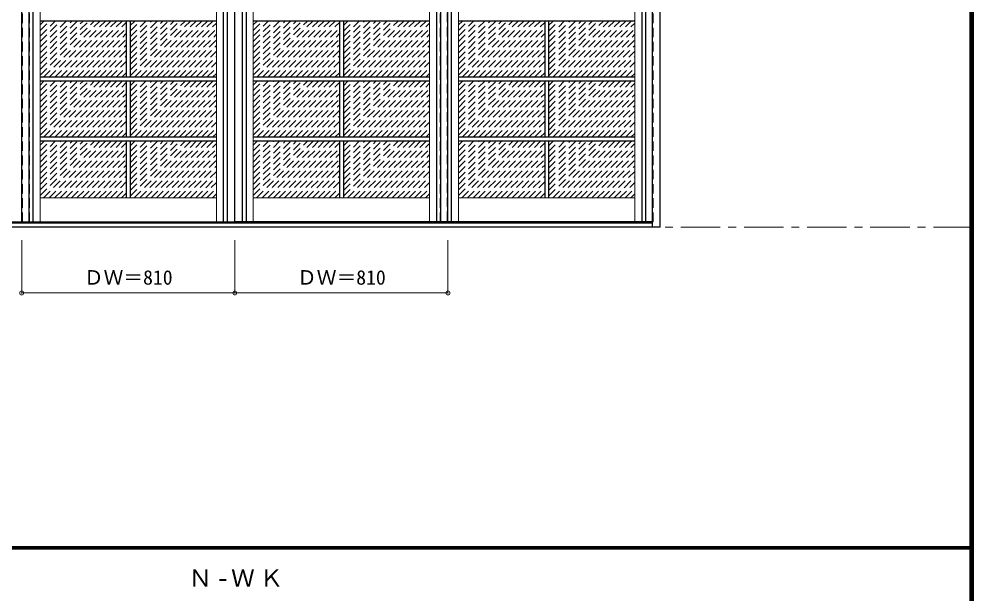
# Model space of a CAD drawing. Units: millimetres, scale not verified. Extents: x -6000 to 5700, y -4307 to 4260.
# Drawn here: x 2075 to 5700, y 12 to 2197 of the extents above; entities that cross this region are included whole.
import ezdxf
from ezdxf.enums import TextEntityAlignment as Align

# ---------------------------------------------------------------- set-up
doc = ezdxf.new("R2010")
doc.units = ezdxf.units.MM
doc.header["$LTSCALE"] = 30
doc.header["$PDMODE"] = 32
doc.header["$PDSIZE"] = 15
doc.linetypes.add('CHAIN1', pattern=[8, 5, -1, 1, -1])
doc.linetypes.add('DASHED1', pattern=[1.8, 1.2, -0.6])
for name, color, linetype, lineweight in [('0-1_通り芯', 7, 'CHAIN1', 18), ('0-2_扉', 3, 'Continuous', 25), ('0-3_仕上げ', 3, 'Continuous', 25), ('0-4_枠', 3, 'Continuous', 25), ('0-B_寸法', 7, 'Continuous', 9), ('0-C_ハッチ', 4, 'DASHED1', 9), ('F-1_枠', 6, 'Continuous', 40)]:
    doc.layers.add(name, color=color, linetype=linetype, lineweight=lineweight)
doc.layers.add('0-A_文字', color=7, linetype='Continuous')
doc.styles.add('ＭＳ ゴシック', font='')
doc.styles.get('ＭＳ ゴシック').set_extended_font_data('MS Gothic')

msp = doc.modelspace()

# ---------------------------------------------------------------- linework, layer by layer
at = {"layer": '0-1_通り芯'}
msp.add_line((-5490, 1406), (5690, 1406), dxfattribs=at)
at = {"layer": '0-2_扉'}
for p, q in [((2085, 1426), (2085, 3409)), ((2895, 1426), (2895, 3409)), ((3705, 1426), (3705, 3409)), ((1308, 1426), (2895, 1426)), ((4482, 1426), (2895, 1426))]:
    msp.add_line(p, q, dxfattribs=at)
at = {"layer": '0-2_扉', "color": 4, "linetype": 'DASHED1', "lineweight": 9}
for p, q in [((2115, 1426), (2115, 3409)), ((3675, 1426), (3675, 3409))]:
    msp.add_line(p, q, dxfattribs=at)
msp.add_lwpolyline([(4482, 1426), (4485, 1426), (4485, 3409), (4482, 3409)], dxfattribs=at)
at = {"layer": '0-3_仕上げ', "color": 4, "linetype": 'DASHED1', "lineweight": 9}
for p, q in [((2087.5, 1426), (2087.5, 3409)), ((3702.5, 3409), (3702.5, 1426))]:
    msp.add_line(p, q, dxfattribs=at)
at = {"layer": '0-3_仕上げ'}
for p, q in [((2112.5, 3409), (2112.5, 1426)), ((2127.5, 3409), (2127.5, 1426)), ((2852.5, 1426), (2852.5, 3409)), ((2867.5, 1426), (2867.5, 3409)), ((2922.5, 3409), (2922.5, 1426)), ((2937.5, 3409), (2937.5, 1426)), ((3662.5, 1426), (3662.5, 3409)), ((3677.5, 1426), (3677.5, 3409)), ((3717.5, 3409), (3717.5, 1426)), ((4442.5, 1426), (4442.5, 3409)), ((4457.5, 1426), (4457.5, 3409)), ((2825, 2189.5), (2155, 2189.5)), ((2482.5, 2189.5), (2482.5, 1976)), ((2497.5, 2189.5), (2497.5, 1976)), ((3635, 2189.5), (2965, 2189.5)), ((3292.5, 2189.5), (3292.5, 1976)), ((3307.5, 2189.5), (3307.5, 1976)), ((4415, 2189.5), (3745, 2189.5)), ((4072.5, 2189.5), (4072.5, 1976)), ((4087.5, 2189.5), (4087.5, 1976)), ((2825, 1976), (2155, 1976)), ((2825, 1961), (2155, 1961)), ((2482.5, 1961), (2482.5, 1747.5)), ((2497.5, 1961), (2497.5, 1747.5)), ((3635, 1976), (2965, 1976)), ((3635, 1961), (2965, 1961)), ((3292.5, 1961), (3292.5, 1747.5)), ((3307.5, 1961), (3307.5, 1747.5)), ((4415, 1976), (3745, 1976)), ((4415, 1961), (3745, 1961)), ((4072.5, 1961), (4072.5, 1747.5)), ((4087.5, 1961), (4087.5, 1747.5)), ((2825, 1747.5), (2155, 1747.5)), ((3635, 1747.5), (2965, 1747.5)), ((4415, 1747.5), (3745, 1747.5)), ((2825, 1732.5), (2155, 1732.5)), ((2482.5, 1732.5), (2482.5, 1518)), ((2497.5, 1732.5), (2497.5, 1518)), ((3635, 1732.5), (2965, 1732.5)), ((3292.5, 1732.5), (3292.5, 1518)), ((3307.5, 1732.5), (3307.5, 1518)), ((4415, 1732.5), (3745, 1732.5)), ((4072.5, 1732.5), (4072.5, 1518)), ((4087.5, 1732.5), (4087.5, 1518))]:
    msp.add_line(p, q, dxfattribs=at)
at = {"layer": '0-3_仕上げ', "color": 7, "lineweight": 18}
for p, q in [((2155, 3409), (2155, 1426)), ((2825, 1426), (2825, 3409)), ((2965, 3409), (2965, 1426)), ((3635, 1426), (3635, 3409)), ((3745, 3409), (3745, 1426)), ((4415, 1426), (4415, 3409)), ((2825, 1518), (2155, 1518)), ((3635, 1518), (2965, 1518)), ((4415, 1518), (3745, 1518))]:
    msp.add_line(p, q, dxfattribs=at)
at = {"layer": '0-4_枠'}
for p, q in [((4482, 1406), (4482, 3453)), ((4512, 1406), (4512, 3453)), ((4482, 1421), (1308, 1421)), ((4512, 1406), (1278, 1406))]:
    msp.add_line(p, q, dxfattribs=at)
at = {"layer": '0-B_寸法', "color": 4}
for p, q in [((2085, 1156), (2085, 1356)), ((2895, 1156), (2895, 1356))]:
    msp.add_line(p, q, dxfattribs=at)
msp.add_lwpolyline([(2085, 1156), (3705, 1156), (3705, 1356)], dxfattribs=at)
at = {"layer": '0-B_寸法'}
for p in [(2085, 1156), (2895, 1156), (3705, 1156)]:
    msp.add_point(p, dxfattribs=at)
at = {"layer": '0-C_ハッチ'}
for p, q in [((2155, 1983.93), (2360.57, 2189.5)), ((2155, 2005.14), (2339.36, 2189.5)), ((2155, 2026.35), (2318.15, 2189.5)), ((2155, 2047.57), (2296.93, 2189.5)), ((2155, 2068.78), (2275.72, 2189.5)), ((2155, 2089.99), (2254.51, 2189.5)), ((2155, 2111.21), (2233.29, 2189.5)), ((2155, 2132.42), (2212.08, 2189.5)), ((2155, 2153.63), (2190.87, 2189.5)), ((2155, 2174.85), (2169.65, 2189.5)), ((2168.29, 1976), (2381.79, 2189.5)), ((2189.5, 1976), (2403, 2189.5)), ((2210.71, 1976), (2424.21, 2189.5)), ((2231.93, 1976), (2445.43, 2189.5)), ((2253.14, 1976), (2466.64, 2189.5)), ((2274.35, 1976), (2482.5, 2184.15)), ((2497.5, 1981.35), (2705.65, 2189.5)), ((2497.5, 2002.57), (2684.43, 2189.5)), ((2497.5, 2023.78), (2663.22, 2189.5)), ((2497.5, 2044.99), (2642.01, 2189.5)), ((2497.5, 2066.21), (2620.79, 2189.5)), ((2497.5, 2087.42), (2599.58, 2189.5)), ((2497.5, 2108.63), (2578.37, 2189.5)), ((2497.5, 2129.85), (2557.15, 2189.5)), ((2497.5, 2151.06), (2535.94, 2189.5)), ((2497.5, 2172.27), (2514.73, 2189.5)), ((2513.36, 1976), (2726.86, 2189.5)), ((2534.57, 1976), (2748.07, 2189.5)), ((2555.79, 1976), (2769.29, 2189.5)), ((2577, 1976), (2790.5, 2189.5)), ((2598.21, 1976), (2811.71, 2189.5)), ((2619.43, 1976), (2825, 2181.57)), ((2965, 1983.93), (3170.57, 2189.5)), ((2965, 2005.14), (3149.36, 2189.5)), ((2965, 2026.35), (3128.15, 2189.5)), ((2965, 2047.57), (3106.93, 2189.5)), ((2965, 2068.78), (3085.72, 2189.5)), ((2965, 2089.99), (3064.51, 2189.5)), ((2965, 2111.21), (3043.29, 2189.5)), ((2965, 2132.42), (3022.08, 2189.5)), ((2965, 2153.63), (3000.87, 2189.5)), ((2965, 2174.85), (2979.65, 2189.5)), ((2978.29, 1976), (3191.79, 2189.5)), ((2999.5, 1976), (3213, 2189.5)), ((3020.71, 1976), (3234.21, 2189.5)), ((3041.93, 1976), (3255.43, 2189.5)), ((3063.14, 1976), (3276.64, 2189.5)), ((3084.35, 1976), (3292.5, 2184.15)), ((3307.5, 1981.35), (3515.65, 2189.5)), ((3307.5, 2002.57), (3494.43, 2189.5)), ((3307.5, 2023.78), (3473.22, 2189.5)), ((3307.5, 2044.99), (3452.01, 2189.5)), ((3307.5, 2066.21), (3430.79, 2189.5)), ((3307.5, 2087.42), (3409.58, 2189.5)), ((3307.5, 2108.63), (3388.37, 2189.5)), ((3307.5, 2129.85), (3367.15, 2189.5)), ((3307.5, 2151.06), (3345.94, 2189.5)), ((3307.5, 2172.27), (3324.73, 2189.5)), ((3323.36, 1976), (3536.86, 2189.5)), ((3344.57, 1976), (3558.07, 2189.5)), ((3365.79, 1976), (3579.29, 2189.5)), ((3387, 1976), (3600.5, 2189.5)), ((3408.21, 1976), (3621.71, 2189.5)), ((3429.43, 1976), (3635, 2181.57)), ((3745, 1983.93), (3950.57, 2189.5)), ((3745, 2005.14), (3929.36, 2189.5)), ((3745, 2026.35), (3908.15, 2189.5)), ((3745, 2047.57), (3886.93, 2189.5)), ((3745, 2068.78), (3865.72, 2189.5)), ((3745, 2089.99), (3844.51, 2189.5)), ((3745, 2111.21), (3823.29, 2189.5)), ((3745, 2132.42), (3802.08, 2189.5)), ((3745, 2153.63), (3780.87, 2189.5)), ((3745, 2174.85), (3759.65, 2189.5)), ((3758.29, 1976), (3971.79, 2189.5)), ((3779.5, 1976), (3993, 2189.5)), ((3800.71, 1976), (4014.21, 2189.5)), ((3821.93, 1976), (4035.43, 2189.5)), ((3843.14, 1976), (4056.64, 2189.5)), ((3864.35, 1976), (4072.5, 2184.15)), ((4087.5, 1981.35), (4295.65, 2189.5)), ((4087.5, 2002.57), (4274.43, 2189.5)), ((4087.5, 2023.78), (4253.22, 2189.5)), ((4087.5, 2044.99), (4232.01, 2189.5)), ((4087.5, 2066.21), (4210.79, 2189.5)), ((4087.5, 2087.42), (4189.58, 2189.5)), ((4087.5, 2108.63), (4168.37, 2189.5)), ((4087.5, 2129.85), (4147.15, 2189.5)), ((4087.5, 2151.06), (4125.94, 2189.5)), ((4087.5, 2172.27), (4104.73, 2189.5)), ((4103.36, 1976), (4316.86, 2189.5)), ((4124.57, 1976), (4338.07, 2189.5)), ((4145.79, 1976), (4359.29, 2189.5)), ((4167, 1976), (4380.5, 2189.5)), ((4188.21, 1976), (4401.71, 2189.5)), ((4209.43, 1976), (4415, 2181.57)), ((2295.57, 1976), (2482.5, 2162.93)), ((2316.78, 1976), (2482.5, 2141.72)), ((2640.64, 1976), (2825, 2160.36)), ((2661.85, 1976), (2825, 2139.15)), ((3105.57, 1976), (3292.5, 2162.93)), ((3126.78, 1976), (3292.5, 2141.72)), ((3450.64, 1976), (3635, 2160.36)), ((3471.85, 1976), (3635, 2139.15)), ((3885.57, 1976), (4072.5, 2162.93)), ((3906.78, 1976), (4072.5, 2141.72)), ((4230.64, 1976), (4415, 2160.36)), ((4251.85, 1976), (4415, 2139.15)), ((2337.99, 1976), (2482.5, 2120.51)), ((2683.07, 1976), (2825, 2117.93)), ((3147.99, 1976), (3292.5, 2120.51)), ((3493.07, 1976), (3635, 2117.93)), ((3927.99, 1976), (4072.5, 2120.51)), ((4273.07, 1976), (4415, 2117.93)), ((2359.2, 1976), (2482.5, 2099.29)), ((2380.42, 1976), (2482.5, 2078.08)), ((2704.28, 1976), (2825, 2096.72)), ((2725.49, 1976), (2825, 2075.51)), ((3169.2, 1976), (3292.5, 2099.29)), ((3190.42, 1976), (3292.5, 2078.08)), ((3514.28, 1976), (3635, 2096.72)), ((3535.49, 1976), (3635, 2075.51)), ((3949.2, 1976), (4072.5, 2099.29)), ((3970.42, 1976), (4072.5, 2078.08)), ((4294.28, 1976), (4415, 2096.72)), ((4315.49, 1976), (4415, 2075.51)), ((2401.63, 1976), (2482.5, 2056.87)), ((2422.84, 1976), (2482.5, 2035.65)), ((2746.7, 1976), (2825, 2054.29)), ((2767.92, 1976), (2825, 2033.08)), ((3211.63, 1976), (3292.5, 2056.87)), ((3232.84, 1976), (3292.5, 2035.65)), ((3556.7, 1976), (3635, 2054.29)), ((3577.92, 1976), (3635, 2033.08)), ((3991.63, 1976), (4072.5, 2056.87)), ((4012.84, 1976), (4072.5, 2035.65)), ((4336.7, 1976), (4415, 2054.29)), ((4357.92, 1976), (4415, 2033.08)), ((2444.06, 1976), (2482.5, 2014.44)), ((2789.13, 1976), (2825, 2011.87)), ((3254.06, 1976), (3292.5, 2014.44)), ((3599.13, 1976), (3635, 2011.87)), ((4034.06, 1976), (4072.5, 2014.44)), ((4379.13, 1976), (4415, 2011.87)), ((2155, 1755.43), (2360.57, 1961)), ((2155, 1776.64), (2339.36, 1961)), ((2155, 1797.85), (2318.15, 1961)), ((2155, 1819.07), (2296.93, 1961)), ((2155, 1840.28), (2275.72, 1961)), ((2155, 1861.49), (2254.51, 1961)), ((2155, 1882.71), (2233.29, 1961)), ((2155, 1903.92), (2212.08, 1961)), ((2155, 1925.13), (2190.87, 1961)), ((2155, 1946.35), (2169.65, 1961)), ((2168.29, 1747.5), (2381.79, 1961)), ((2189.5, 1747.5), (2403, 1961)), ((2210.71, 1747.5), (2424.21, 1961)), ((2231.93, 1747.5), (2445.43, 1961)), ((2253.14, 1747.5), (2466.64, 1961)), ((2465.27, 1976), (2482.5, 1993.23)), ((2497.5, 1752.85), (2705.65, 1961)), ((2497.5, 1774.07), (2684.43, 1961)), ((2497.5, 1795.28), (2663.22, 1961)), ((2497.5, 1816.49), (2642.01, 1961)), ((2497.5, 1837.71), (2620.79, 1961)), ((2497.5, 1858.92), (2599.58, 1961)), ((2497.5, 1880.13), (2578.37, 1961)), ((2497.5, 1901.35), (2557.15, 1961)), ((2497.5, 1922.56), (2535.94, 1961)), ((2497.5, 1943.77), (2514.73, 1961)), ((2513.36, 1747.5), (2726.86, 1961)), ((2534.57, 1747.5), (2748.07, 1961)), ((2555.79, 1747.5), (2769.29, 1961)), ((2577, 1747.5), (2790.5, 1961)), ((2598.21, 1747.5), (2811.71, 1961)), ((2810.34, 1976), (2825, 1990.65)), ((2965, 1755.43), (3170.57, 1961)), ((2965, 1776.64), (3149.36, 1961)), ((2965, 1797.85), (3128.15, 1961)), ((2965, 1819.07), (3106.93, 1961)), ((2965, 1840.28), (3085.72, 1961)), ((2965, 1861.49), (3064.51, 1961)), ((2965, 1882.71), (3043.29, 1961)), ((2965, 1903.92), (3022.08, 1961)), ((2965, 1925.13), (3000.87, 1961)), ((2965, 1946.35), (2979.65, 1961)), ((2978.29, 1747.5), (3191.79, 1961)), ((2999.5, 1747.5), (3213, 1961)), ((3020.71, 1747.5), (3234.21, 1961)), ((3041.93, 1747.5), (3255.43, 1961)), ((3063.14, 1747.5), (3276.64, 1961)), ((3275.27, 1976), (3292.5, 1993.23)), ((3307.5, 1752.85), (3515.65, 1961)), ((3307.5, 1774.07), (3494.43, 1961)), ((3307.5, 1795.28), (3473.22, 1961)), ((3307.5, 1816.49), (3452.01, 1961)), ((3307.5, 1837.71), (3430.79, 1961)), ((3307.5, 1858.92), (3409.58, 1961)), ((3307.5, 1880.13), (3388.37, 1961)), ((3307.5, 1901.35), (3367.15, 1961)), ((3307.5, 1922.56), (3345.94, 1961)), ((3307.5, 1943.77), (3324.73, 1961)), ((3323.36, 1747.5), (3536.86, 1961)), ((3344.57, 1747.5), (3558.07, 1961)), ((3365.79, 1747.5), (3579.29, 1961)), ((3387, 1747.5), (3600.5, 1961)), ((3408.21, 1747.5), (3621.71, 1961)), ((3620.34, 1976), (3635, 1990.65)), ((3745, 1755.43), (3950.57, 1961)), ((3745, 1776.64), (3929.36, 1961)), ((3745, 1797.85), (3908.15, 1961)), ((3745, 1819.07), (3886.93, 1961)), ((3745, 1840.28), (3865.72, 1961)), ((3745, 1861.49), (3844.51, 1961)), ((3745, 1882.71), (3823.29, 1961)), ((3745, 1903.92), (3802.08, 1961)), ((3745, 1925.13), (3780.87, 1961)), ((3745, 1946.35), (3759.65, 1961)), ((3758.29, 1747.5), (3971.79, 1961)), ((3779.5, 1747.5), (3993, 1961)), ((3800.71, 1747.5), (4014.21, 1961)), ((3821.93, 1747.5), (4035.43, 1961)), ((3843.14, 1747.5), (4056.64, 1961)), ((4055.27, 1976), (4072.5, 1993.23)), ((4087.5, 1752.85), (4295.65, 1961)), ((4087.5, 1774.07), (4274.43, 1961)), ((4087.5, 1795.28), (4253.22, 1961)), ((4087.5, 1816.49), (4232.01, 1961)), ((4087.5, 1837.71), (4210.79, 1961)), ((4087.5, 1858.92), (4189.58, 1961)), ((4087.5, 1880.13), (4168.37, 1961)), ((4087.5, 1901.35), (4147.15, 1961)), ((4087.5, 1922.56), (4125.94, 1961)), ((4087.5, 1943.77), (4104.73, 1961)), ((4103.36, 1747.5), (4316.86, 1961)), ((4124.57, 1747.5), (4338.07, 1961)), ((4145.79, 1747.5), (4359.29, 1961)), ((4167, 1747.5), (4380.5, 1961)), ((4188.21, 1747.5), (4401.71, 1961)), ((4400.34, 1976), (4415, 1990.65)), ((2274.35, 1747.5), (2482.5, 1955.65)), ((2295.57, 1747.5), (2482.5, 1934.43)), ((2619.43, 1747.5), (2825, 1953.07)), ((2640.64, 1747.5), (2825, 1931.86)), ((3084.35, 1747.5), (3292.5, 1955.65)), ((3105.57, 1747.5), (3292.5, 1934.43)), ((3429.43, 1747.5), (3635, 1953.07)), ((3450.64, 1747.5), (3635, 1931.86)), ((3864.35, 1747.5), (4072.5, 1955.65)), ((3885.57, 1747.5), (4072.5, 1934.43)), ((4209.43, 1747.5), (4415, 1953.07)), ((4230.64, 1747.5), (4415, 1931.86)), ((2316.78, 1747.5), (2482.5, 1913.22)), ((2337.99, 1747.5), (2482.5, 1892.01)), ((2661.85, 1747.5), (2825, 1910.65)), ((2683.07, 1747.5), (2825, 1889.43)), ((3126.78, 1747.5), (3292.5, 1913.22)), ((3147.99, 1747.5), (3292.5, 1892.01)), ((3471.85, 1747.5), (3635, 1910.65)), ((3493.07, 1747.5), (3635, 1889.43)), ((3906.78, 1747.5), (4072.5, 1913.22)), ((3927.99, 1747.5), (4072.5, 1892.01)), ((4251.85, 1747.5), (4415, 1910.65)), ((4273.07, 1747.5), (4415, 1889.43)), ((2359.2, 1747.5), (2482.5, 1870.79)), ((2380.42, 1747.5), (2482.5, 1849.58)), ((2704.28, 1747.5), (2825, 1868.22)), ((3169.2, 1747.5), (3292.5, 1870.79)), ((3190.42, 1747.5), (3292.5, 1849.58)), ((3514.28, 1747.5), (3635, 1868.22)), ((3949.2, 1747.5), (4072.5, 1870.79)), ((3970.42, 1747.5), (4072.5, 1849.58)), ((4294.28, 1747.5), (4415, 1868.22)), ((2401.63, 1747.5), (2482.5, 1828.37)), ((2725.49, 1747.5), (2825, 1847.01)), ((2746.7, 1747.5), (2825, 1825.79)), ((3211.63, 1747.5), (3292.5, 1828.37)), ((3535.49, 1747.5), (3635, 1847.01)), ((3556.7, 1747.5), (3635, 1825.79)), ((3991.63, 1747.5), (4072.5, 1828.37)), ((4315.49, 1747.5), (4415, 1847.01)), ((4336.7, 1747.5), (4415, 1825.79)), ((2422.84, 1747.5), (2482.5, 1807.15)), ((2444.06, 1747.5), (2482.5, 1785.94)), ((2767.92, 1747.5), (2825, 1804.58)), ((2789.13, 1747.5), (2825, 1783.37)), ((3232.84, 1747.5), (3292.5, 1807.15)), ((3254.06, 1747.5), (3292.5, 1785.94)), ((3577.92, 1747.5), (3635, 1804.58)), ((3599.13, 1747.5), (3635, 1783.37)), ((4012.84, 1747.5), (4072.5, 1807.15)), ((4034.06, 1747.5), (4072.5, 1785.94)), ((4357.92, 1747.5), (4415, 1804.58)), ((4379.13, 1747.5), (4415, 1783.37)), ((2465.27, 1747.5), (2482.5, 1764.73)), ((2810.34, 1747.5), (2825, 1762.15)), ((3275.27, 1747.5), (3292.5, 1764.73)), ((3620.34, 1747.5), (3635, 1762.15)), ((4055.27, 1747.5), (4072.5, 1764.73)), ((4400.34, 1747.5), (4415, 1762.15)), ((2155, 1526.43), (2361.07, 1732.5)), ((2155, 1547.64), (2339.86, 1732.5)), ((2155, 1568.85), (2318.65, 1732.5)), ((2155, 1590.07), (2297.43, 1732.5)), ((2155, 1611.28), (2276.22, 1732.5)), ((2155, 1632.49), (2255.01, 1732.5)), ((2155, 1653.71), (2233.79, 1732.5)), ((2155, 1674.92), (2212.58, 1732.5)), ((2155, 1696.13), (2191.37, 1732.5)), ((2155, 1717.35), (2170.15, 1732.5)), ((2167.79, 1518), (2382.29, 1732.5)), ((2189, 1518), (2403.5, 1732.5)), ((2210.21, 1518), (2424.71, 1732.5)), ((2231.43, 1518), (2445.93, 1732.5)), ((2252.64, 1518), (2467.14, 1732.5)), ((2273.85, 1518), (2482.5, 1726.65)), ((2295.07, 1518), (2482.5, 1705.43)), ((2497.5, 1523.85), (2706.15, 1732.5)), ((2497.5, 1545.07), (2684.93, 1732.5)), ((2497.5, 1566.28), (2663.72, 1732.5)), ((2497.5, 1587.49), (2642.51, 1732.5)), ((2497.5, 1608.71), (2621.29, 1732.5)), ((2497.5, 1629.92), (2600.08, 1732.5)), ((2497.5, 1651.13), (2578.87, 1732.5)), ((2497.5, 1672.35), (2557.65, 1732.5)), ((2497.5, 1693.56), (2536.44, 1732.5)), ((2497.5, 1714.77), (2515.23, 1732.5)), ((2512.86, 1518), (2727.36, 1732.5)), ((2534.07, 1518), (2748.57, 1732.5)), ((2555.29, 1518), (2769.79, 1732.5)), ((2576.5, 1518), (2791, 1732.5)), ((2597.71, 1518), (2812.21, 1732.5)), ((2618.93, 1518), (2825, 1724.07)), ((2965, 1526.43), (3171.07, 1732.5)), ((2965, 1547.64), (3149.86, 1732.5)), ((2965, 1568.85), (3128.65, 1732.5)), ((2965, 1590.07), (3107.43, 1732.5)), ((2965, 1611.28), (3086.22, 1732.5)), ((2965, 1632.49), (3065.01, 1732.5)), ((2965, 1653.71), (3043.79, 1732.5)), ((2965, 1674.92), (3022.58, 1732.5)), ((2965, 1696.13), (3001.37, 1732.5)), ((2965, 1717.35), (2980.15, 1732.5)), ((2977.79, 1518), (3192.29, 1732.5)), ((2999, 1518), (3213.5, 1732.5)), ((3020.21, 1518), (3234.71, 1732.5)), ((3041.43, 1518), (3255.93, 1732.5)), ((3062.64, 1518), (3277.14, 1732.5)), ((3083.85, 1518), (3292.5, 1726.65)), ((3105.07, 1518), (3292.5, 1705.43)), ((3307.5, 1523.85), (3516.15, 1732.5)), ((3307.5, 1545.07), (3494.93, 1732.5)), ((3307.5, 1566.28), (3473.72, 1732.5)), ((3307.5, 1587.49), (3452.51, 1732.5)), ((3307.5, 1608.71), (3431.29, 1732.5)), ((3307.5, 1629.92), (3410.08, 1732.5)), ((3307.5, 1651.13), (3388.87, 1732.5)), ((3307.5, 1672.35), (3367.65, 1732.5)), ((3307.5, 1693.56), (3346.44, 1732.5)), ((3307.5, 1714.77), (3325.23, 1732.5)), ((3322.86, 1518), (3537.36, 1732.5)), ((3344.07, 1518), (3558.57, 1732.5)), ((3365.29, 1518), (3579.79, 1732.5)), ((3386.5, 1518), (3601, 1732.5)), ((3407.71, 1518), (3622.21, 1732.5)), ((3428.93, 1518), (3635, 1724.07)), ((3745, 1526.43), (3951.07, 1732.5)), ((3745, 1547.64), (3929.86, 1732.5)), ((3745, 1568.85), (3908.65, 1732.5)), ((3745, 1590.07), (3887.43, 1732.5)), ((3745, 1611.28), (3866.22, 1732.5)), ((3745, 1632.49), (3845.01, 1732.5)), ((3745, 1653.71), (3823.79, 1732.5)), ((3745, 1674.92), (3802.58, 1732.5)), ((3745, 1696.13), (3781.37, 1732.5)), ((3745, 1717.35), (3760.15, 1732.5)), ((3757.79, 1518), (3972.29, 1732.5)), ((3779, 1518), (3993.5, 1732.5)), ((3800.21, 1518), (4014.71, 1732.5)), ((3821.43, 1518), (4035.93, 1732.5)), ((3842.64, 1518), (4057.14, 1732.5)), ((3863.85, 1518), (4072.5, 1726.65)), ((3885.07, 1518), (4072.5, 1705.43)), ((4087.5, 1523.85), (4296.15, 1732.5)), ((4087.5, 1545.07), (4274.93, 1732.5)), ((4087.5, 1566.28), (4253.72, 1732.5)), ((4087.5, 1587.49), (4232.51, 1732.5)), ((4087.5, 1608.71), (4211.29, 1732.5)), ((4087.5, 1629.92), (4190.08, 1732.5)), ((4087.5, 1651.13), (4168.87, 1732.5)), ((4087.5, 1672.35), (4147.65, 1732.5)), ((4087.5, 1693.56), (4126.44, 1732.5)), ((4087.5, 1714.77), (4105.23, 1732.5)), ((4102.86, 1518), (4317.36, 1732.5)), ((4124.07, 1518), (4338.57, 1732.5)), ((4145.29, 1518), (4359.79, 1732.5)), ((4166.5, 1518), (4381, 1732.5)), ((4187.71, 1518), (4402.21, 1732.5)), ((4208.93, 1518), (4415, 1724.07)), ((2316.28, 1518), (2482.5, 1684.22)), ((2640.14, 1518), (2825, 1702.86)), ((2661.35, 1518), (2825, 1681.65)), ((3126.28, 1518), (3292.5, 1684.22)), ((3450.14, 1518), (3635, 1702.86)), ((3471.35, 1518), (3635, 1681.65)), ((3906.28, 1518), (4072.5, 1684.22)), ((4230.14, 1518), (4415, 1702.86)), ((4251.35, 1518), (4415, 1681.65)), ((2337.49, 1518), (2482.5, 1663.01)), ((2358.7, 1518), (2482.5, 1641.79)), ((2682.57, 1518), (2825, 1660.43)), ((2703.78, 1518), (2825, 1639.22)), ((3147.49, 1518), (3292.5, 1663.01)), ((3168.7, 1518), (3292.5, 1641.79)), ((3492.57, 1518), (3635, 1660.43)), ((3513.78, 1518), (3635, 1639.22)), ((3927.49, 1518), (4072.5, 1663.01)), ((3948.7, 1518), (4072.5, 1641.79)), ((4272.57, 1518), (4415, 1660.43)), ((4293.78, 1518), (4415, 1639.22)), ((2379.92, 1518), (2482.5, 1620.58)), ((2401.13, 1518), (2482.5, 1599.37)), ((2724.99, 1518), (2825, 1618.01)), ((2746.2, 1518), (2825, 1596.79)), ((3189.92, 1518), (3292.5, 1620.58)), ((3211.13, 1518), (3292.5, 1599.37)), ((3534.99, 1518), (3635, 1618.01)), ((3556.2, 1518), (3635, 1596.79)), ((3969.92, 1518), (4072.5, 1620.58)), ((3991.13, 1518), (4072.5, 1599.37)), ((4314.99, 1518), (4415, 1618.01)), ((4336.2, 1518), (4415, 1596.79)), ((2422.34, 1518), (2482.5, 1578.15)), ((2767.42, 1518), (2825, 1575.58)), ((3232.34, 1518), (3292.5, 1578.15)), ((3577.42, 1518), (3635, 1575.58)), ((4012.34, 1518), (4072.5, 1578.15)), ((4357.42, 1518), (4415, 1575.58)), ((2443.56, 1518), (2482.5, 1556.94)), ((2464.77, 1518), (2482.5, 1535.73)), ((2788.63, 1518), (2825, 1554.37)), ((2809.84, 1518), (2825, 1533.15)), ((3253.56, 1518), (3292.5, 1556.94)), ((3274.77, 1518), (3292.5, 1535.73)), ((3598.63, 1518), (3635, 1554.37)), ((3619.84, 1518), (3635, 1533.15)), ((4033.56, 1518), (4072.5, 1556.94)), ((4054.77, 1518), (4072.5, 1535.73)), ((4378.63, 1518), (4415, 1554.37)), ((4399.84, 1518), (4415, 1533.15))]:
    msp.add_line(p, q, dxfattribs=at)
at = {"layer": 'F-1_枠'}
for p, q in [((5690, 4175), (5690, -4205)), ((5695, 4175), (5695, -4205)), ((5700, 4175), (5700, -4205)), ((-6000, 190.5), (5700, 190.5)), ((-6000, 187.5), (5700, 187.5)), ((-6000, 184.5), (5700, 184.5))]:
    msp.add_line(p, q, dxfattribs=at)

# ---------------------------------------------------------------- texts
at = {"layer": '0-A_文字', "insert": (2718.75, 39.5), "char_height": 65.98, "attachment_point": 7, "style": 'ＭＳ ゴシック'}
msp.add_mtext('\\T1.2;Ｎ-ＷＫ', dxfattribs=at)
at = {"layer": '0-B_寸法', "style": 'ＭＳ ゴシック'}
for p in [(2321.25, 1171), (3131.25, 1171)]:
    msp.add_text('ＤＷ＝810', height=54.99, dxfattribs=at).set_placement(p, align=Align.BOTTOM_LEFT)

doc.saveas('drawing.dxf')
